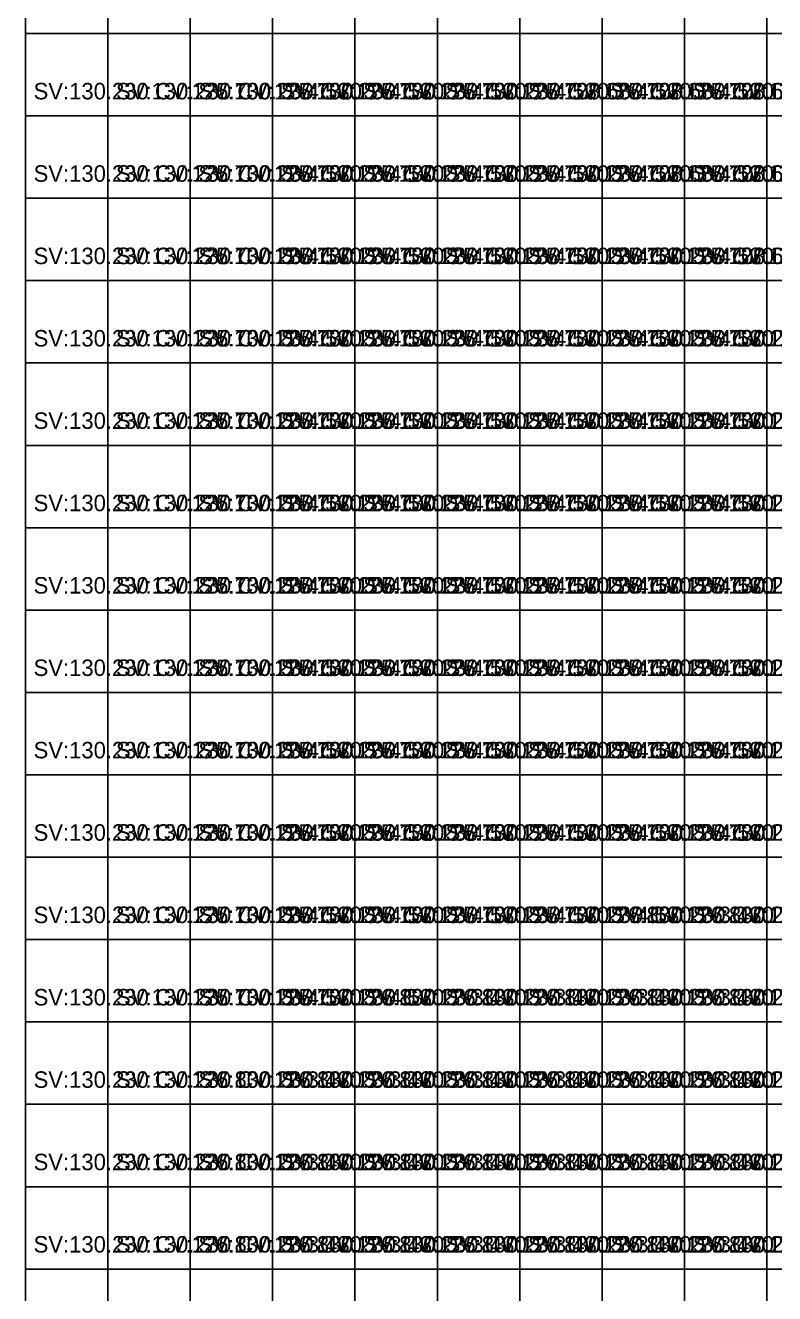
# Model space of a CAD drawing. Header units: metres. Extents: x 287857 to 287981, y 62957 to 63018.
# Drawn here: x 287856.92 to 287866.02, y 62986.53 to 63001.93 of the extents above; entities that cross this region are included whole.
import ezdxf

# ---------------------------------------------------------------- set-up
doc = ezdxf.new("R2010")
doc.units = ezdxf.units.M
doc.layers.add('CORR-CUT', color=7, linetype='Continuous', true_color=0x3b82f6)
doc.layers.add('CORR-DIFF-TXT', color=7, linetype='Continuous', true_color=0xffffff)

msp = doc.modelspace()

# ---------------------------------------------------------------- linework, layer by layer
at = {"layer": 'CORR-CUT'}
for points in [[(287856.925, 63001.831, 130.23), (287857.925, 63001.831, 130.23), (287857.925, 63002.831, 130.23), (287856.925, 63002.831, 130.23), (287856.925, 63001.831, 130.23)], [(287857.925, 63001.831, 130.23), (287858.925, 63001.831, 130.23), (287858.925, 63002.831, 130.23), (287857.925, 63002.831, 130.23), (287857.925, 63001.831, 130.23)], [(287858.925, 63001.831, 130.23), (287859.925, 63001.831, 130.23), (287859.925, 63002.831, 130.23), (287858.925, 63002.831, 130.23), (287858.925, 63001.831, 130.23)], [(287859.925, 63001.831, 130.23), (287860.925, 63001.831, 130.23), (287860.925, 63002.831, 130.23), (287859.925, 63002.831, 130.23), (287859.925, 63001.831, 130.23)], [(287860.925, 63001.831, 130.23), (287861.925, 63001.831, 130.23), (287861.925, 63002.831, 130.23), (287860.925, 63002.831, 130.23), (287860.925, 63001.831, 130.23)], [(287861.925, 63001.831, 128.68), (287862.925, 63001.831, 128.68), (287862.925, 63002.831, 128.68), (287861.925, 63002.831, 128.68), (287861.925, 63001.831, 128.68)], [(287862.925, 63001.831, 128.68), (287863.925, 63001.831, 128.68), (287863.925, 63002.831, 128.68), (287862.925, 63002.831, 128.68), (287862.925, 63001.831, 128.68)], [(287863.925, 63001.831, 128.68), (287864.925, 63001.831, 128.68), (287864.925, 63002.831, 128.68), (287863.925, 63002.831, 128.68), (287863.925, 63001.831, 128.68)], [(287864.925, 63001.831, 128.68), (287865.925, 63001.831, 128.68), (287865.925, 63002.831, 128.68), (287864.925, 63002.831, 128.68), (287864.925, 63001.831, 128.68)], [(287865.925, 63001.831, 128.68), (287866.925, 63001.831, 128.68), (287866.925, 63002.831, 128.68), (287865.925, 63002.831, 128.68), (287865.925, 63001.831, 128.68)], [(287856.925, 63000.831, 130.23), (287857.925, 63000.831, 130.23), (287857.925, 63001.831, 130.23), (287856.925, 63001.831, 130.23), (287856.925, 63000.831, 130.23)], [(287857.925, 63000.831, 130.23), (287858.925, 63000.831, 130.23), (287858.925, 63001.831, 130.23), (287857.925, 63001.831, 130.23), (287857.925, 63000.831, 130.23)], [(287858.925, 63000.831, 130.23), (287859.925, 63000.831, 130.23), (287859.925, 63001.831, 130.23), (287858.925, 63001.831, 130.23), (287858.925, 63000.831, 130.23)], [(287859.925, 63000.831, 130.23), (287860.925, 63000.831, 130.23), (287860.925, 63001.831, 130.23), (287859.925, 63001.831, 130.23), (287859.925, 63000.831, 130.23)], [(287860.925, 63000.831, 130.23), (287861.925, 63000.831, 130.23), (287861.925, 63001.831, 130.23), (287860.925, 63001.831, 130.23), (287860.925, 63000.831, 130.23)], [(287861.925, 63000.831, 130.23), (287862.925, 63000.831, 130.23), (287862.925, 63001.831, 130.23), (287861.925, 63001.831, 130.23), (287861.925, 63000.831, 130.23)], [(287862.925, 63000.831, 128.68), (287863.925, 63000.831, 128.68), (287863.925, 63001.831, 128.68), (287862.925, 63001.831, 128.68), (287862.925, 63000.831, 128.68)], [(287863.925, 63000.831, 128.68), (287864.925, 63000.831, 128.68), (287864.925, 63001.831, 128.68), (287863.925, 63001.831, 128.68), (287863.925, 63000.831, 128.68)], [(287864.925, 63000.831, 128.68), (287865.925, 63000.831, 128.68), (287865.925, 63001.831, 128.68), (287864.925, 63001.831, 128.68), (287864.925, 63000.831, 128.68)], [(287865.925, 63000.831, 128.68), (287866.925, 63000.831, 128.68), (287866.925, 63001.831, 128.68), (287865.925, 63001.831, 128.68), (287865.925, 63000.831, 128.68)], [(287856.925, 62999.831, 130.23), (287857.925, 62999.831, 130.23), (287857.925, 63000.831, 130.23), (287856.925, 63000.831, 130.23), (287856.925, 62999.831, 130.23)], [(287857.925, 62999.831, 130.23), (287858.925, 62999.831, 130.23), (287858.925, 63000.831, 130.23), (287857.925, 63000.831, 130.23), (287857.925, 62999.831, 130.23)], [(287858.925, 62999.831, 130.23), (287859.925, 62999.831, 130.23), (287859.925, 63000.831, 130.23), (287858.925, 63000.831, 130.23), (287858.925, 62999.831, 130.23)], [(287859.925, 62999.831, 130.23), (287860.925, 62999.831, 130.23), (287860.925, 63000.831, 130.23), (287859.925, 63000.831, 130.23), (287859.925, 62999.831, 130.23)], [(287860.925, 62999.831, 130.23), (287861.925, 62999.831, 130.23), (287861.925, 63000.831, 130.23), (287860.925, 63000.831, 130.23), (287860.925, 62999.831, 130.23)], [(287861.925, 62999.831, 130.23), (287862.925, 62999.831, 130.23), (287862.925, 63000.831, 130.23), (287861.925, 63000.831, 130.23), (287861.925, 62999.831, 130.23)], [(287862.925, 62999.831, 130.23), (287863.925, 62999.831, 130.23), (287863.925, 63000.831, 130.23), (287862.925, 63000.831, 130.23), (287862.925, 62999.831, 130.23)], [(287863.925, 62999.831, 128.68), (287864.925, 62999.831, 128.68), (287864.925, 63000.831, 128.68), (287863.925, 63000.831, 128.68), (287863.925, 62999.831, 128.68)], [(287864.925, 62999.831, 128.68), (287865.925, 62999.831, 128.68), (287865.925, 63000.831, 128.68), (287864.925, 63000.831, 128.68), (287864.925, 62999.831, 128.68)], [(287865.925, 62999.831, 128.68), (287866.925, 62999.831, 128.68), (287866.925, 63000.831, 128.68), (287865.925, 63000.831, 128.68), (287865.925, 62999.831, 128.68)], [(287856.925, 62998.831, 130.23), (287857.925, 62998.831, 130.23), (287857.925, 62999.831, 130.23), (287856.925, 62999.831, 130.23), (287856.925, 62998.831, 130.23)], [(287857.925, 62998.831, 130.23), (287858.925, 62998.831, 130.23), (287858.925, 62999.831, 130.23), (287857.925, 62999.831, 130.23), (287857.925, 62998.831, 130.23)], [(287858.925, 62998.831, 130.23), (287859.925, 62998.831, 130.23), (287859.925, 62999.831, 130.23), (287858.925, 62999.831, 130.23), (287858.925, 62998.831, 130.23)], [(287859.925, 62998.831, 130.23), (287860.925, 62998.831, 130.23), (287860.925, 62999.831, 130.23), (287859.925, 62999.831, 130.23), (287859.925, 62998.831, 130.23)], [(287860.925, 62998.831, 130.23), (287861.925, 62998.831, 130.23), (287861.925, 62999.831, 130.23), (287860.925, 62999.831, 130.23), (287860.925, 62998.831, 130.23)], [(287861.925, 62998.831, 130.23), (287862.925, 62998.831, 130.23), (287862.925, 62999.831, 130.23), (287861.925, 62999.831, 130.23), (287861.925, 62998.831, 130.23)], [(287862.925, 62998.831, 130.23), (287863.925, 62998.831, 130.23), (287863.925, 62999.831, 130.23), (287862.925, 62999.831, 130.23), (287862.925, 62998.831, 130.23)], [(287863.925, 62998.831, 130.23), (287864.925, 62998.831, 130.23), (287864.925, 62999.831, 130.23), (287863.925, 62999.831, 130.23), (287863.925, 62998.831, 130.23)], [(287864.925, 62998.831, 128.68), (287865.925, 62998.831, 128.68), (287865.925, 62999.831, 128.68), (287864.925, 62999.831, 128.68), (287864.925, 62998.831, 128.68)], [(287865.925, 62998.831, 128.68), (287866.925, 62998.831, 128.68), (287866.925, 62999.831, 128.68), (287865.925, 62999.831, 128.68), (287865.925, 62998.831, 128.68)], [(287856.925, 62997.831, 130.23), (287857.925, 62997.831, 130.23), (287857.925, 62998.831, 130.23), (287856.925, 62998.831, 130.23), (287856.925, 62997.831, 130.23)], [(287857.925, 62997.831, 130.23), (287858.925, 62997.831, 130.23), (287858.925, 62998.831, 130.23), (287857.925, 62998.831, 130.23), (287857.925, 62997.831, 130.23)], [(287858.925, 62997.831, 130.23), (287859.925, 62997.831, 130.23), (287859.925, 62998.831, 130.23), (287858.925, 62998.831, 130.23), (287858.925, 62997.831, 130.23)], [(287859.925, 62997.831, 130.23), (287860.925, 62997.831, 130.23), (287860.925, 62998.831, 130.23), (287859.925, 62998.831, 130.23), (287859.925, 62997.831, 130.23)], [(287860.925, 62997.831, 130.23), (287861.925, 62997.831, 130.23), (287861.925, 62998.831, 130.23), (287860.925, 62998.831, 130.23), (287860.925, 62997.831, 130.23)], [(287861.925, 62997.831, 130.23), (287862.925, 62997.831, 130.23), (287862.925, 62998.831, 130.23), (287861.925, 62998.831, 130.23), (287861.925, 62997.831, 130.23)], [(287862.925, 62997.831, 130.23), (287863.925, 62997.831, 130.23), (287863.925, 62998.831, 130.23), (287862.925, 62998.831, 130.23), (287862.925, 62997.831, 130.23)], [(287863.925, 62997.831, 130.23), (287864.925, 62997.831, 130.23), (287864.925, 62998.831, 130.23), (287863.925, 62998.831, 130.23), (287863.925, 62997.831, 130.23)], [(287864.925, 62997.831, 130.23), (287865.925, 62997.831, 130.23), (287865.925, 62998.831, 130.23), (287864.925, 62998.831, 130.23), (287864.925, 62997.831, 130.23)], [(287865.925, 62997.831, 130.23), (287866.925, 62997.831, 130.23), (287866.925, 62998.831, 130.23), (287865.925, 62998.831, 130.23), (287865.925, 62997.831, 130.23)], [(287856.925, 62996.831, 130.23), (287857.925, 62996.831, 130.23), (287857.925, 62997.831, 130.23), (287856.925, 62997.831, 130.23), (287856.925, 62996.831, 130.23)], [(287857.925, 62996.831, 130.23), (287858.925, 62996.831, 130.23), (287858.925, 62997.831, 130.23), (287857.925, 62997.831, 130.23), (287857.925, 62996.831, 130.23)], [(287858.925, 62996.831, 130.23), (287859.925, 62996.831, 130.23), (287859.925, 62997.831, 130.23), (287858.925, 62997.831, 130.23), (287858.925, 62996.831, 130.23)], [(287859.925, 62996.831, 130.23), (287860.925, 62996.831, 130.23), (287860.925, 62997.831, 130.23), (287859.925, 62997.831, 130.23), (287859.925, 62996.831, 130.23)], [(287860.925, 62996.831, 130.23), (287861.925, 62996.831, 130.23), (287861.925, 62997.831, 130.23), (287860.925, 62997.831, 130.23), (287860.925, 62996.831, 130.23)], [(287861.925, 62996.831, 130.23), (287862.925, 62996.831, 130.23), (287862.925, 62997.831, 130.23), (287861.925, 62997.831, 130.23), (287861.925, 62996.831, 130.23)], [(287862.925, 62996.831, 130.23), (287863.925, 62996.831, 130.23), (287863.925, 62997.831, 130.23), (287862.925, 62997.831, 130.23), (287862.925, 62996.831, 130.23)], [(287863.925, 62996.831, 130.23), (287864.925, 62996.831, 130.23), (287864.925, 62997.831, 130.23), (287863.925, 62997.831, 130.23), (287863.925, 62996.831, 130.23)], [(287864.925, 62996.831, 130.23), (287865.925, 62996.831, 130.23), (287865.925, 62997.831, 130.23), (287864.925, 62997.831, 130.23), (287864.925, 62996.831, 130.23)], [(287865.925, 62996.831, 130.23), (287866.925, 62996.831, 130.23), (287866.925, 62997.831, 130.23), (287865.925, 62997.831, 130.23), (287865.925, 62996.831, 130.23)], [(287856.925, 62995.831, 130.23), (287857.925, 62995.831, 130.23), (287857.925, 62996.831, 130.23), (287856.925, 62996.831, 130.23), (287856.925, 62995.831, 130.23)], [(287857.925, 62995.831, 130.23), (287858.925, 62995.831, 130.23), (287858.925, 62996.831, 130.23), (287857.925, 62996.831, 130.23), (287857.925, 62995.831, 130.23)], [(287858.925, 62995.831, 130.23), (287859.925, 62995.831, 130.23), (287859.925, 62996.831, 130.23), (287858.925, 62996.831, 130.23), (287858.925, 62995.831, 130.23)], [(287859.925, 62995.831, 130.23), (287860.925, 62995.831, 130.23), (287860.925, 62996.831, 130.23), (287859.925, 62996.831, 130.23), (287859.925, 62995.831, 130.23)], [(287860.925, 62995.831, 130.23), (287861.925, 62995.831, 130.23), (287861.925, 62996.831, 130.23), (287860.925, 62996.831, 130.23), (287860.925, 62995.831, 130.23)], [(287861.925, 62995.831, 130.23), (287862.925, 62995.831, 130.23), (287862.925, 62996.831, 130.23), (287861.925, 62996.831, 130.23), (287861.925, 62995.831, 130.23)], [(287862.925, 62995.831, 130.23), (287863.925, 62995.831, 130.23), (287863.925, 62996.831, 130.23), (287862.925, 62996.831, 130.23), (287862.925, 62995.831, 130.23)], [(287863.925, 62995.831, 130.23), (287864.925, 62995.831, 130.23), (287864.925, 62996.831, 130.23), (287863.925, 62996.831, 130.23), (287863.925, 62995.831, 130.23)], [(287864.925, 62995.831, 130.23), (287865.925, 62995.831, 130.23), (287865.925, 62996.831, 130.23), (287864.925, 62996.831, 130.23), (287864.925, 62995.831, 130.23)], [(287865.925, 62995.831, 130.23), (287866.925, 62995.831, 130.23), (287866.925, 62996.831, 130.23), (287865.925, 62996.831, 130.23), (287865.925, 62995.831, 130.23)], [(287856.925, 62994.831, 130.23), (287857.925, 62994.831, 130.23), (287857.925, 62995.831, 130.23), (287856.925, 62995.831, 130.23), (287856.925, 62994.831, 130.23)], [(287857.925, 62994.831, 130.23), (287858.925, 62994.831, 130.23), (287858.925, 62995.831, 130.23), (287857.925, 62995.831, 130.23), (287857.925, 62994.831, 130.23)], [(287858.925, 62994.831, 130.23), (287859.925, 62994.831, 130.23), (287859.925, 62995.831, 130.23), (287858.925, 62995.831, 130.23), (287858.925, 62994.831, 130.23)], [(287859.925, 62994.831, 130.23), (287860.925, 62994.831, 130.23), (287860.925, 62995.831, 130.23), (287859.925, 62995.831, 130.23), (287859.925, 62994.831, 130.23)], [(287860.925, 62994.831, 130.23), (287861.925, 62994.831, 130.23), (287861.925, 62995.831, 130.23), (287860.925, 62995.831, 130.23), (287860.925, 62994.831, 130.23)], [(287861.925, 62994.831, 130.23), (287862.925, 62994.831, 130.23), (287862.925, 62995.831, 130.23), (287861.925, 62995.831, 130.23), (287861.925, 62994.831, 130.23)], [(287862.925, 62994.831, 130.23), (287863.925, 62994.831, 130.23), (287863.925, 62995.831, 130.23), (287862.925, 62995.831, 130.23), (287862.925, 62994.831, 130.23)], [(287863.925, 62994.831, 130.23), (287864.925, 62994.831, 130.23), (287864.925, 62995.831, 130.23), (287863.925, 62995.831, 130.23), (287863.925, 62994.831, 130.23)], [(287864.925, 62994.831, 130.23), (287865.925, 62994.831, 130.23), (287865.925, 62995.831, 130.23), (287864.925, 62995.831, 130.23), (287864.925, 62994.831, 130.23)], [(287865.925, 62994.831, 130.23), (287866.925, 62994.831, 130.23), (287866.925, 62995.831, 130.23), (287865.925, 62995.831, 130.23), (287865.925, 62994.831, 130.23)], [(287856.925, 62993.831, 130.23), (287857.925, 62993.831, 130.23), (287857.925, 62994.831, 130.23), (287856.925, 62994.831, 130.23), (287856.925, 62993.831, 130.23)], [(287857.925, 62993.831, 130.23), (287858.925, 62993.831, 130.23), (287858.925, 62994.831, 130.23), (287857.925, 62994.831, 130.23), (287857.925, 62993.831, 130.23)], [(287858.925, 62993.831, 130.23), (287859.925, 62993.831, 130.23), (287859.925, 62994.831, 130.23), (287858.925, 62994.831, 130.23), (287858.925, 62993.831, 130.23)], [(287859.925, 62993.831, 130.23), (287860.925, 62993.831, 130.23), (287860.925, 62994.831, 130.23), (287859.925, 62994.831, 130.23), (287859.925, 62993.831, 130.23)], [(287860.925, 62993.831, 130.23), (287861.925, 62993.831, 130.23), (287861.925, 62994.831, 130.23), (287860.925, 62994.831, 130.23), (287860.925, 62993.831, 130.23)], [(287861.925, 62993.831, 130.23), (287862.925, 62993.831, 130.23), (287862.925, 62994.831, 130.23), (287861.925, 62994.831, 130.23), (287861.925, 62993.831, 130.23)], [(287862.925, 62993.831, 130.23), (287863.925, 62993.831, 130.23), (287863.925, 62994.831, 130.23), (287862.925, 62994.831, 130.23), (287862.925, 62993.831, 130.23)], [(287863.925, 62993.831, 130.23), (287864.925, 62993.831, 130.23), (287864.925, 62994.831, 130.23), (287863.925, 62994.831, 130.23), (287863.925, 62993.831, 130.23)], [(287864.925, 62993.831, 130.23), (287865.925, 62993.831, 130.23), (287865.925, 62994.831, 130.23), (287864.925, 62994.831, 130.23), (287864.925, 62993.831, 130.23)], [(287865.925, 62993.831, 130.33), (287866.925, 62993.831, 130.33), (287866.925, 62994.831, 130.33), (287865.925, 62994.831, 130.33), (287865.925, 62993.831, 130.33)], [(287856.925, 62992.831, 130.23), (287857.925, 62992.831, 130.23), (287857.925, 62993.831, 130.23), (287856.925, 62993.831, 130.23), (287856.925, 62992.831, 130.23)], [(287857.925, 62992.831, 130.23), (287858.925, 62992.831, 130.23), (287858.925, 62993.831, 130.23), (287857.925, 62993.831, 130.23), (287857.925, 62992.831, 130.23)], [(287858.925, 62992.831, 130.23), (287859.925, 62992.831, 130.23), (287859.925, 62993.831, 130.23), (287858.925, 62993.831, 130.23), (287858.925, 62992.831, 130.23)], [(287859.925, 62992.831, 130.23), (287860.925, 62992.831, 130.23), (287860.925, 62993.831, 130.23), (287859.925, 62993.831, 130.23), (287859.925, 62992.831, 130.23)], [(287860.925, 62992.831, 130.23), (287861.925, 62992.831, 130.23), (287861.925, 62993.831, 130.23), (287860.925, 62993.831, 130.23), (287860.925, 62992.831, 130.23)], [(287861.925, 62992.831, 130.23), (287862.925, 62992.831, 130.23), (287862.925, 62993.831, 130.23), (287861.925, 62993.831, 130.23), (287861.925, 62992.831, 130.23)], [(287862.925, 62992.831, 130.23), (287863.925, 62992.831, 130.23), (287863.925, 62993.831, 130.23), (287862.925, 62993.831, 130.23), (287862.925, 62992.831, 130.23)], [(287863.925, 62992.831, 130.23), (287864.925, 62992.831, 130.23), (287864.925, 62993.831, 130.23), (287863.925, 62993.831, 130.23), (287863.925, 62992.831, 130.23)], [(287864.925, 62992.831, 130.23), (287865.925, 62992.831, 130.23), (287865.925, 62993.831, 130.23), (287864.925, 62993.831, 130.23), (287864.925, 62992.831, 130.23)], [(287865.925, 62992.831, 130.33), (287866.925, 62992.831, 130.33), (287866.925, 62993.831, 130.33), (287865.925, 62993.831, 130.33), (287865.925, 62992.831, 130.33)], [(287856.925, 62991.831, 130.23), (287857.925, 62991.831, 130.23), (287857.925, 62992.831, 130.23), (287856.925, 62992.831, 130.23), (287856.925, 62991.831, 130.23)], [(287857.925, 62991.831, 130.23), (287858.925, 62991.831, 130.23), (287858.925, 62992.831, 130.23), (287857.925, 62992.831, 130.23), (287857.925, 62991.831, 130.23)], [(287858.925, 62991.831, 130.23), (287859.925, 62991.831, 130.23), (287859.925, 62992.831, 130.23), (287858.925, 62992.831, 130.23), (287858.925, 62991.831, 130.23)], [(287859.925, 62991.831, 130.23), (287860.925, 62991.831, 130.23), (287860.925, 62992.831, 130.23), (287859.925, 62992.831, 130.23), (287859.925, 62991.831, 130.23)], [(287860.925, 62991.831, 130.23), (287861.925, 62991.831, 130.23), (287861.925, 62992.831, 130.23), (287860.925, 62992.831, 130.23), (287860.925, 62991.831, 130.23)], [(287861.925, 62991.831, 130.23), (287862.925, 62991.831, 130.23), (287862.925, 62992.831, 130.23), (287861.925, 62992.831, 130.23), (287861.925, 62991.831, 130.23)], [(287862.925, 62991.831, 130.23), (287863.925, 62991.831, 130.23), (287863.925, 62992.831, 130.23), (287862.925, 62992.831, 130.23), (287862.925, 62991.831, 130.23)], [(287863.925, 62991.831, 130.23), (287864.925, 62991.831, 130.23), (287864.925, 62992.831, 130.23), (287863.925, 62992.831, 130.23), (287863.925, 62991.831, 130.23)], [(287864.925, 62991.831, 130.23), (287865.925, 62991.831, 130.23), (287865.925, 62992.831, 130.23), (287864.925, 62992.831, 130.23), (287864.925, 62991.831, 130.23)], [(287865.925, 62991.831, 130.33), (287866.925, 62991.831, 130.33), (287866.925, 62992.831, 130.33), (287865.925, 62992.831, 130.33), (287865.925, 62991.831, 130.33)], [(287856.925, 62990.831, 130.23), (287857.925, 62990.831, 130.23), (287857.925, 62991.831, 130.23), (287856.925, 62991.831, 130.23), (287856.925, 62990.831, 130.23)], [(287857.925, 62990.831, 130.23), (287858.925, 62990.831, 130.23), (287858.925, 62991.831, 130.23), (287857.925, 62991.831, 130.23), (287857.925, 62990.831, 130.23)], [(287858.925, 62990.831, 130.23), (287859.925, 62990.831, 130.23), (287859.925, 62991.831, 130.23), (287858.925, 62991.831, 130.23), (287858.925, 62990.831, 130.23)], [(287859.925, 62990.831, 130.23), (287860.925, 62990.831, 130.23), (287860.925, 62991.831, 130.23), (287859.925, 62991.831, 130.23), (287859.925, 62990.831, 130.23)], [(287860.925, 62990.831, 130.23), (287861.925, 62990.831, 130.23), (287861.925, 62991.831, 130.23), (287860.925, 62991.831, 130.23), (287860.925, 62990.831, 130.23)], [(287861.925, 62990.831, 130.23), (287862.925, 62990.831, 130.23), (287862.925, 62991.831, 130.23), (287861.925, 62991.831, 130.23), (287861.925, 62990.831, 130.23)], [(287862.925, 62990.831, 130.23), (287863.925, 62990.831, 130.23), (287863.925, 62991.831, 130.23), (287862.925, 62991.831, 130.23), (287862.925, 62990.831, 130.23)], [(287863.925, 62990.831, 130.23), (287864.925, 62990.831, 130.23), (287864.925, 62991.831, 130.23), (287863.925, 62991.831, 130.23), (287863.925, 62990.831, 130.23)], [(287864.925, 62990.831, 130.23), (287865.925, 62990.831, 130.23), (287865.925, 62991.831, 130.23), (287864.925, 62991.831, 130.23), (287864.925, 62990.831, 130.23)], [(287865.925, 62990.831, 130.33), (287866.925, 62990.831, 130.33), (287866.925, 62991.831, 130.33), (287865.925, 62991.831, 130.33), (287865.925, 62990.831, 130.33)], [(287856.925, 62989.831, 130.23), (287857.925, 62989.831, 130.23), (287857.925, 62990.831, 130.23), (287856.925, 62990.831, 130.23), (287856.925, 62989.831, 130.23)], [(287857.925, 62989.831, 130.23), (287858.925, 62989.831, 130.23), (287858.925, 62990.831, 130.23), (287857.925, 62990.831, 130.23), (287857.925, 62989.831, 130.23)], [(287858.925, 62989.831, 130.23), (287859.925, 62989.831, 130.23), (287859.925, 62990.831, 130.23), (287858.925, 62990.831, 130.23), (287858.925, 62989.831, 130.23)], [(287859.925, 62989.831, 130.23), (287860.925, 62989.831, 130.23), (287860.925, 62990.831, 130.23), (287859.925, 62990.831, 130.23), (287859.925, 62989.831, 130.23)], [(287860.925, 62989.831, 130.23), (287861.925, 62989.831, 130.23), (287861.925, 62990.831, 130.23), (287860.925, 62990.831, 130.23), (287860.925, 62989.831, 130.23)], [(287861.925, 62989.831, 130.23), (287862.925, 62989.831, 130.23), (287862.925, 62990.831, 130.23), (287861.925, 62990.831, 130.23), (287861.925, 62989.831, 130.23)], [(287862.925, 62989.831, 130.23), (287863.925, 62989.831, 130.23), (287863.925, 62990.831, 130.23), (287862.925, 62990.831, 130.23), (287862.925, 62989.831, 130.23)], [(287863.925, 62989.831, 130.23), (287864.925, 62989.831, 130.23), (287864.925, 62990.831, 130.23), (287863.925, 62990.831, 130.23), (287863.925, 62989.831, 130.23)], [(287864.925, 62989.831, 130.23), (287865.925, 62989.831, 130.23), (287865.925, 62990.831, 130.23), (287864.925, 62990.831, 130.23), (287864.925, 62989.831, 130.23)], [(287865.925, 62989.831, 130.33), (287866.925, 62989.831, 130.33), (287866.925, 62990.831, 130.33), (287865.925, 62990.831, 130.33), (287865.925, 62989.831, 130.33)], [(287856.925, 62988.831, 130.23), (287857.925, 62988.831, 130.23), (287857.925, 62989.831, 130.23), (287856.925, 62989.831, 130.23), (287856.925, 62988.831, 130.23)], [(287857.925, 62988.831, 130.23), (287858.925, 62988.831, 130.23), (287858.925, 62989.831, 130.23), (287857.925, 62989.831, 130.23), (287857.925, 62988.831, 130.23)], [(287858.925, 62988.831, 130.23), (287859.925, 62988.831, 130.23), (287859.925, 62989.831, 130.23), (287858.925, 62989.831, 130.23), (287858.925, 62988.831, 130.23)], [(287859.925, 62988.831, 130.23), (287860.925, 62988.831, 130.23), (287860.925, 62989.831, 130.23), (287859.925, 62989.831, 130.23), (287859.925, 62988.831, 130.23)], [(287860.925, 62988.831, 130.23), (287861.925, 62988.831, 130.23), (287861.925, 62989.831, 130.23), (287860.925, 62989.831, 130.23), (287860.925, 62988.831, 130.23)], [(287861.925, 62988.831, 130.23), (287862.925, 62988.831, 130.23), (287862.925, 62989.831, 130.23), (287861.925, 62989.831, 130.23), (287861.925, 62988.831, 130.23)], [(287862.925, 62988.831, 130.23), (287863.925, 62988.831, 130.23), (287863.925, 62989.831, 130.23), (287862.925, 62989.831, 130.23), (287862.925, 62988.831, 130.23)], [(287863.925, 62988.831, 130.23), (287864.925, 62988.831, 130.23), (287864.925, 62989.831, 130.23), (287863.925, 62989.831, 130.23), (287863.925, 62988.831, 130.23)], [(287864.925, 62988.831, 130.23), (287865.925, 62988.831, 130.23), (287865.925, 62989.831, 130.23), (287864.925, 62989.831, 130.23), (287864.925, 62988.831, 130.23)], [(287865.925, 62988.831, 130.33), (287866.925, 62988.831, 130.33), (287866.925, 62989.831, 130.33), (287865.925, 62989.831, 130.33), (287865.925, 62988.831, 130.33)], [(287856.925, 62987.831, 130.23), (287857.925, 62987.831, 130.23), (287857.925, 62988.831, 130.23), (287856.925, 62988.831, 130.23), (287856.925, 62987.831, 130.23)], [(287857.925, 62987.831, 130.23), (287858.925, 62987.831, 130.23), (287858.925, 62988.831, 130.23), (287857.925, 62988.831, 130.23), (287857.925, 62987.831, 130.23)], [(287858.925, 62987.831, 130.23), (287859.925, 62987.831, 130.23), (287859.925, 62988.831, 130.23), (287858.925, 62988.831, 130.23), (287858.925, 62987.831, 130.23)], [(287859.925, 62987.831, 130.23), (287860.925, 62987.831, 130.23), (287860.925, 62988.831, 130.23), (287859.925, 62988.831, 130.23), (287859.925, 62987.831, 130.23)], [(287860.925, 62987.831, 130.23), (287861.925, 62987.831, 130.23), (287861.925, 62988.831, 130.23), (287860.925, 62988.831, 130.23), (287860.925, 62987.831, 130.23)], [(287861.925, 62987.831, 130.23), (287862.925, 62987.831, 130.23), (287862.925, 62988.831, 130.23), (287861.925, 62988.831, 130.23), (287861.925, 62987.831, 130.23)], [(287862.925, 62987.831, 130.23), (287863.925, 62987.831, 130.23), (287863.925, 62988.831, 130.23), (287862.925, 62988.831, 130.23), (287862.925, 62987.831, 130.23)], [(287863.925, 62987.831, 130.23), (287864.925, 62987.831, 130.23), (287864.925, 62988.831, 130.23), (287863.925, 62988.831, 130.23), (287863.925, 62987.831, 130.23)], [(287864.925, 62987.831, 130.23), (287865.925, 62987.831, 130.23), (287865.925, 62988.831, 130.23), (287864.925, 62988.831, 130.23), (287864.925, 62987.831, 130.23)], [(287865.925, 62987.831, 130.33), (287866.925, 62987.831, 130.33), (287866.925, 62988.831, 130.33), (287865.925, 62988.831, 130.33), (287865.925, 62987.831, 130.33)], [(287856.925, 62986.831, 130.23), (287857.925, 62986.831, 130.23), (287857.925, 62987.831, 130.23), (287856.925, 62987.831, 130.23), (287856.925, 62986.831, 130.23)], [(287857.925, 62986.831, 130.23), (287858.925, 62986.831, 130.23), (287858.925, 62987.831, 130.23), (287857.925, 62987.831, 130.23), (287857.925, 62986.831, 130.23)], [(287858.925, 62986.831, 130.23), (287859.925, 62986.831, 130.23), (287859.925, 62987.831, 130.23), (287858.925, 62987.831, 130.23), (287858.925, 62986.831, 130.23)], [(287859.925, 62986.831, 130.23), (287860.925, 62986.831, 130.23), (287860.925, 62987.831, 130.23), (287859.925, 62987.831, 130.23), (287859.925, 62986.831, 130.23)], [(287860.925, 62986.831, 130.23), (287861.925, 62986.831, 130.23), (287861.925, 62987.831, 130.23), (287860.925, 62987.831, 130.23), (287860.925, 62986.831, 130.23)], [(287861.925, 62986.831, 130.23), (287862.925, 62986.831, 130.23), (287862.925, 62987.831, 130.23), (287861.925, 62987.831, 130.23), (287861.925, 62986.831, 130.23)], [(287862.925, 62986.831, 130.23), (287863.925, 62986.831, 130.23), (287863.925, 62987.831, 130.23), (287862.925, 62987.831, 130.23), (287862.925, 62986.831, 130.23)], [(287863.925, 62986.831, 130.23), (287864.925, 62986.831, 130.23), (287864.925, 62987.831, 130.23), (287863.925, 62987.831, 130.23), (287863.925, 62986.831, 130.23)], [(287864.925, 62986.831, 130.23), (287865.925, 62986.831, 130.23), (287865.925, 62987.831, 130.23), (287864.925, 62987.831, 130.23), (287864.925, 62986.831, 130.23)], [(287865.925, 62986.831, 129.701), (287866.925, 62986.831, 129.701), (287866.925, 62987.831, 129.701), (287865.925, 62987.831, 129.701), (287865.925, 62986.831, 129.701)], [(287856.925, 62985.831, 130.23), (287857.925, 62985.831, 130.23), (287857.925, 62986.831, 130.23), (287856.925, 62986.831, 130.23), (287856.925, 62985.831, 130.23)], [(287857.925, 62985.831, 130.23), (287858.925, 62985.831, 130.23), (287858.925, 62986.831, 130.23), (287857.925, 62986.831, 130.23), (287857.925, 62985.831, 130.23)], [(287858.925, 62985.831, 130.23), (287859.925, 62985.831, 130.23), (287859.925, 62986.831, 130.23), (287858.925, 62986.831, 130.23), (287858.925, 62985.831, 130.23)], [(287859.925, 62985.831, 130.23), (287860.925, 62985.831, 130.23), (287860.925, 62986.831, 130.23), (287859.925, 62986.831, 130.23), (287859.925, 62985.831, 130.23)], [(287860.925, 62985.831, 130.23), (287861.925, 62985.831, 130.23), (287861.925, 62986.831, 130.23), (287860.925, 62986.831, 130.23), (287860.925, 62985.831, 130.23)], [(287861.925, 62985.831, 130.23), (287862.925, 62985.831, 130.23), (287862.925, 62986.831, 130.23), (287861.925, 62986.831, 130.23), (287861.925, 62985.831, 130.23)], [(287862.925, 62985.831, 130.23), (287863.925, 62985.831, 130.23), (287863.925, 62986.831, 130.23), (287862.925, 62986.831, 130.23), (287862.925, 62985.831, 130.23)], [(287863.925, 62985.831, 130.23), (287864.925, 62985.831, 130.23), (287864.925, 62986.831, 130.23), (287863.925, 62986.831, 130.23), (287863.925, 62985.831, 130.23)], [(287864.925, 62985.831, 130.33), (287865.925, 62985.831, 130.33), (287865.925, 62986.831, 130.33), (287864.925, 62986.831, 130.33), (287864.925, 62985.831, 130.33)], [(287865.925, 62985.831, 129.872), (287866.925, 62985.831, 129.872), (287866.925, 62986.831, 129.872), (287865.925, 62986.831, 129.872), (287865.925, 62985.831, 129.872)]]:
    msp.add_polyline3d(points, dxfattribs=at)

# ---------------------------------------------------------------- texts
at = {"layer": 'CORR-DIFF-TXT'}
for s, p in [('SV:130.230 CV:125.700 D:-4.530', (287857.025, 63001.031, 130.23)), ('SV:130.230 CV:125.700 D:-4.530', (287858.025, 63001.031, 130.23)), ('SV:130.230 CV:125.700 D:-4.530', (287859.025, 63001.031, 130.23)), ('SV:130.230 CV:125.700 D:-4.530', (287860.025, 63001.031, 130.23)), ('SV:130.230 CV:125.700 D:-4.530', (287861.025, 63001.031, 130.23)), ('SV:130.230 CV:125.700 D:-4.530', (287862.025, 63001.031, 130.23)), ('SV:128.680 CV:125.700 D:-2.980', (287863.025, 63001.031, 128.68)), ('SV:128.680 CV:125.700 D:-2.980', (287864.025, 63001.031, 128.68)), ('SV:128.680 CV:125.700 D:-2.980', (287865.025, 63001.031, 128.68)), ('SV:130.230 CV:125.700 D:-4.530', (287857.025, 63000.031, 130.23)), ('SV:130.230 CV:125.700 D:-4.530', (287858.025, 63000.031, 130.23)), ('SV:130.230 CV:125.700 D:-4.530', (287859.025, 63000.031, 130.23)), ('SV:130.230 CV:125.700 D:-4.530', (287860.025, 63000.031, 130.23)), ('SV:130.230 CV:125.700 D:-4.530', (287861.025, 63000.031, 130.23)), ('SV:130.230 CV:125.700 D:-4.530', (287862.025, 63000.031, 130.23)), ('SV:130.230 CV:125.700 D:-4.530', (287863.025, 63000.031, 130.23)), ('SV:128.680 CV:125.700 D:-2.980', (287864.025, 63000.031, 128.68)), ('SV:128.680 CV:125.700 D:-2.980', (287865.025, 63000.031, 128.68)), ('SV:130.230 CV:125.700 D:-4.530', (287857.025, 62999.031, 130.23)), ('SV:130.230 CV:125.700 D:-4.530', (287858.025, 62999.031, 130.23)), ('SV:130.230 CV:125.700 D:-4.530', (287859.025, 62999.031, 130.23)), ('SV:130.230 CV:125.700 D:-4.530', (287860.025, 62999.031, 130.23)), ('SV:130.230 CV:125.700 D:-4.530', (287861.025, 62999.031, 130.23)), ('SV:130.230 CV:125.700 D:-4.530', (287862.025, 62999.031, 130.23)), ('SV:130.230 CV:125.700 D:-4.530', (287863.025, 62999.031, 130.23)), ('SV:130.230 CV:125.700 D:-4.530', (287864.025, 62999.031, 130.23)), ('SV:128.680 CV:125.700 D:-2.980', (287865.025, 62999.031, 128.68)), ('SV:130.230 CV:125.700 D:-4.530', (287857.025, 62998.031, 130.23)), ('SV:130.230 CV:125.700 D:-4.530', (287858.025, 62998.031, 130.23)), ('SV:130.230 CV:125.700 D:-4.530', (287859.025, 62998.031, 130.23)), ('SV:130.230 CV:125.700 D:-4.530', (287860.025, 62998.031, 130.23)), ('SV:130.230 CV:125.700 D:-4.530', (287861.025, 62998.031, 130.23)), ('SV:130.230 CV:125.700 D:-4.530', (287862.025, 62998.031, 130.23)), ('SV:130.230 CV:125.700 D:-4.530', (287863.025, 62998.031, 130.23)), ('SV:130.230 CV:125.700 D:-4.530', (287864.025, 62998.031, 130.23)), ('SV:130.230 CV:125.700 D:-4.530', (287865.025, 62998.031, 130.23)), ('SV:130.230 CV:125.700 D:-4.530', (287857.025, 62997.031, 130.23)), ('SV:130.230 CV:125.700 D:-4.530', (287858.025, 62997.031, 130.23)), ('SV:130.230 CV:125.700 D:-4.530', (287859.025, 62997.031, 130.23)), ('SV:130.230 CV:125.700 D:-4.530', (287860.025, 62997.031, 130.23)), ('SV:130.230 CV:125.700 D:-4.530', (287861.025, 62997.031, 130.23)), ('SV:130.230 CV:125.700 D:-4.530', (287862.025, 62997.031, 130.23)), ('SV:130.230 CV:125.700 D:-4.530', (287863.025, 62997.031, 130.23)), ('SV:130.230 CV:125.700 D:-4.530', (287864.025, 62997.031, 130.23)), ('SV:130.230 CV:125.700 D:-4.530', (287865.025, 62997.031, 130.23)), ('SV:130.230 CV:125.700 D:-4.530', (287857.025, 62996.031, 130.23)), ('SV:130.230 CV:125.700 D:-4.530', (287858.025, 62996.031, 130.23)), ('SV:130.230 CV:125.700 D:-4.530', (287859.025, 62996.031, 130.23)), ('SV:130.230 CV:125.700 D:-4.530', (287860.025, 62996.031, 130.23)), ('SV:130.230 CV:125.700 D:-4.530', (287861.025, 62996.031, 130.23)), ('SV:130.230 CV:125.700 D:-4.530', (287862.025, 62996.031, 130.23)), ('SV:130.230 CV:125.700 D:-4.530', (287863.025, 62996.031, 130.23)), ('SV:130.230 CV:125.700 D:-4.530', (287864.025, 62996.031, 130.23)), ('SV:130.230 CV:125.700 D:-4.530', (287865.025, 62996.031, 130.23)), ('SV:130.230 CV:125.700 D:-4.530', (287857.025, 62995.031, 130.23)), ('SV:130.230 CV:125.700 D:-4.530', (287858.025, 62995.031, 130.23)), ('SV:130.230 CV:125.700 D:-4.530', (287859.025, 62995.031, 130.23)), ('SV:130.230 CV:125.700 D:-4.530', (287860.025, 62995.031, 130.23)), ('SV:130.230 CV:125.700 D:-4.530', (287861.025, 62995.031, 130.23)), ('SV:130.230 CV:125.700 D:-4.530', (287862.025, 62995.031, 130.23)), ('SV:130.230 CV:125.700 D:-4.530', (287863.025, 62995.031, 130.23)), ('SV:130.230 CV:125.700 D:-4.530', (287864.025, 62995.031, 130.23)), ('SV:130.230 CV:125.700 D:-4.530', (287865.025, 62995.031, 130.23)), ('SV:130.230 CV:125.700 D:-4.530', (287857.025, 62994.031, 130.23)), ('SV:130.230 CV:125.700 D:-4.530', (287858.025, 62994.031, 130.23)), ('SV:130.230 CV:125.700 D:-4.530', (287859.025, 62994.031, 130.23)), ('SV:130.230 CV:125.700 D:-4.530', (287860.025, 62994.031, 130.23)), ('SV:130.230 CV:125.700 D:-4.530', (287861.025, 62994.031, 130.23)), ('SV:130.230 CV:125.700 D:-4.530', (287862.025, 62994.031, 130.23)), ('SV:130.230 CV:125.700 D:-4.530', (287863.025, 62994.031, 130.23)), ('SV:130.230 CV:125.700 D:-4.530', (287864.025, 62994.031, 130.23)), ('SV:130.230 CV:125.700 D:-4.530', (287865.025, 62994.031, 130.23)), ('SV:130.230 CV:125.700 D:-4.530', (287857.025, 62993.031, 130.23)), ('SV:130.230 CV:125.700 D:-4.530', (287858.025, 62993.031, 130.23)), ('SV:130.230 CV:125.700 D:-4.530', (287859.025, 62993.031, 130.23)), ('SV:130.230 CV:125.700 D:-4.530', (287860.025, 62993.031, 130.23)), ('SV:130.230 CV:125.700 D:-4.530', (287861.025, 62993.031, 130.23)), ('SV:130.230 CV:125.700 D:-4.530', (287862.025, 62993.031, 130.23)), ('SV:130.230 CV:125.700 D:-4.530', (287863.025, 62993.031, 130.23)), ('SV:130.230 CV:125.700 D:-4.530', (287864.025, 62993.031, 130.23)), ('SV:130.230 CV:125.700 D:-4.530', (287865.025, 62993.031, 130.23)), ('SV:130.230 CV:125.700 D:-4.530', (287857.025, 62992.031, 130.23)), ('SV:130.230 CV:125.700 D:-4.530', (287858.025, 62992.031, 130.23)), ('SV:130.230 CV:125.700 D:-4.530', (287859.025, 62992.031, 130.23)), ('SV:130.230 CV:125.700 D:-4.530', (287860.025, 62992.031, 130.23)), ('SV:130.230 CV:125.700 D:-4.530', (287861.025, 62992.031, 130.23)), ('SV:130.230 CV:125.700 D:-4.530', (287862.025, 62992.031, 130.23)), ('SV:130.230 CV:125.700 D:-4.530', (287863.025, 62992.031, 130.23)), ('SV:130.230 CV:125.700 D:-4.530', (287864.025, 62992.031, 130.23)), ('SV:130.230 CV:126.800 D:-3.430', (287865.025, 62992.031, 130.23)), ('SV:130.230 CV:125.700 D:-4.530', (287857.025, 62991.031, 130.23)), ('SV:130.230 CV:125.700 D:-4.530', (287858.025, 62991.031, 130.23)), ('SV:130.230 CV:125.700 D:-4.530', (287859.025, 62991.031, 130.23)), ('SV:130.230 CV:125.700 D:-4.530', (287860.025, 62991.031, 130.23)), ('SV:130.230 CV:125.700 D:-4.530', (287861.025, 62991.031, 130.23)), ('SV:130.230 CV:126.800 D:-3.430', (287862.025, 62991.031, 130.23)), ('SV:130.230 CV:126.800 D:-3.430', (287863.025, 62991.031, 130.23)), ('SV:130.230 CV:126.800 D:-3.430', (287864.025, 62991.031, 130.23)), ('SV:130.230 CV:126.800 D:-3.430', (287865.025, 62991.031, 130.23)), ('SV:130.230 CV:125.700 D:-4.530', (287857.025, 62990.031, 130.23)), ('SV:130.230 CV:125.700 D:-4.530', (287858.025, 62990.031, 130.23)), ('SV:130.230 CV:126.800 D:-3.430', (287859.025, 62990.031, 130.23)), ('SV:130.230 CV:126.800 D:-3.430', (287860.025, 62990.031, 130.23)), ('SV:130.230 CV:126.800 D:-3.430', (287861.025, 62990.031, 130.23)), ('SV:130.230 CV:126.800 D:-3.430', (287862.025, 62990.031, 130.23)), ('SV:130.230 CV:126.800 D:-3.430', (287863.025, 62990.031, 130.23)), ('SV:130.230 CV:126.800 D:-3.430', (287864.025, 62990.031, 130.23)), ('SV:130.230 CV:126.800 D:-3.430', (287865.025, 62990.031, 130.23)), ('SV:130.230 CV:126.800 D:-3.430', (287857.025, 62989.031, 130.23)), ('SV:130.230 CV:126.800 D:-3.430', (287858.025, 62989.031, 130.23)), ('SV:130.230 CV:126.800 D:-3.430', (287859.025, 62989.031, 130.23)), ('SV:130.230 CV:126.800 D:-3.430', (287860.025, 62989.031, 130.23)), ('SV:130.230 CV:126.800 D:-3.430', (287861.025, 62989.031, 130.23)), ('SV:130.230 CV:126.800 D:-3.430', (287862.025, 62989.031, 130.23)), ('SV:130.230 CV:126.800 D:-3.430', (287863.025, 62989.031, 130.23)), ('SV:130.230 CV:126.800 D:-3.430', (287864.025, 62989.031, 130.23)), ('SV:130.230 CV:126.800 D:-3.430', (287865.025, 62989.031, 130.23)), ('SV:130.230 CV:126.800 D:-3.430', (287857.025, 62988.031, 130.23)), ('SV:130.230 CV:126.800 D:-3.430', (287858.025, 62988.031, 130.23)), ('SV:130.230 CV:126.800 D:-3.430', (287859.025, 62988.031, 130.23)), ('SV:130.230 CV:126.800 D:-3.430', (287860.025, 62988.031, 130.23)), ('SV:130.230 CV:126.800 D:-3.430', (287861.025, 62988.031, 130.23)), ('SV:130.230 CV:126.800 D:-3.430', (287862.025, 62988.031, 130.23)), ('SV:130.230 CV:126.800 D:-3.430', (287863.025, 62988.031, 130.23)), ('SV:130.230 CV:126.800 D:-3.430', (287864.025, 62988.031, 130.23)), ('SV:130.230 CV:126.800 D:-3.430', (287865.025, 62988.031, 130.23)), ('SV:130.230 CV:126.800 D:-3.430', (287857.025, 62987.031, 130.23)), ('SV:130.230 CV:126.800 D:-3.430', (287858.025, 62987.031, 130.23)), ('SV:130.230 CV:126.800 D:-3.430', (287859.025, 62987.031, 130.23)), ('SV:130.230 CV:126.800 D:-3.430', (287860.025, 62987.031, 130.23)), ('SV:130.230 CV:126.800 D:-3.430', (287861.025, 62987.031, 130.23)), ('SV:130.230 CV:126.800 D:-3.430', (287862.025, 62987.031, 130.23)), ('SV:130.230 CV:126.800 D:-3.430', (287863.025, 62987.031, 130.23)), ('SV:130.230 CV:126.800 D:-3.430', (287864.025, 62987.031, 130.23)), ('SV:130.230 CV:126.800 D:-3.430', (287865.025, 62987.031, 130.23))]:
    msp.add_text(s, height=0.2, dxfattribs=at).set_placement(p)

doc.saveas('drawing.dxf')
